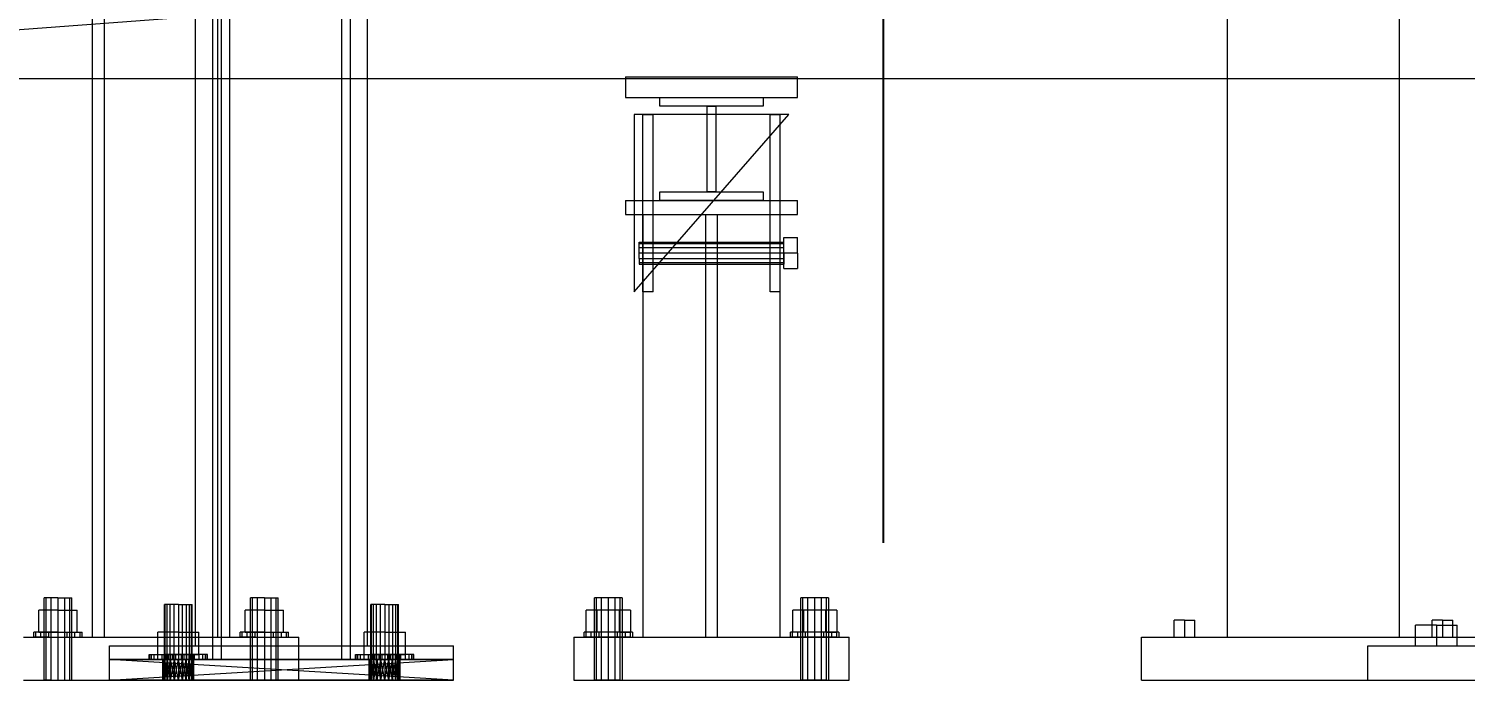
# Model space of a CAD drawing. Header units: millimetres. Extents: x -2500 to 58855, y -53268 to 6837.
# Drawn here: x 903 to 1738, y -36000 to -35621 of the extents above; entities that cross this region are included whole.
import ezdxf

# ---------------------------------------------------------------- set-up
doc = ezdxf.new("R2010")
doc.units = ezdxf.units.MM
for name, color, linetype, lineweight in [('COTAS_O', 1, 'Continuous', 0), ('frontal_C01', 7, 'Continuous', 0), ('frontal_C04', 7, 'Continuous', 0), ('frontal_secador', 7, 'Continuous', 0), ('frontal_tolva', 7, 'Continuous', 0)]:
    doc.layers.add(name, color=color, linetype=linetype, lineweight=lineweight)
doc.dimstyles.new('R19_100', dxfattribs={"dimtxt": 250, "dimasz": 150, "dimexe": 150, "dimexo": 80, "dimgap": 100, "dimtad": 1, "dimtih": 1, "dimtoh": 1, "dimdsep": 46, "dimcen": 0.09, "dimadec": 0, "dimazin": 0, "dimtfac": 1, "dimtdec": 4, "dimtofl": 0, "dimtmove": 0, "dimatfit": 3, "dimfxl": 1, "dimtolj": 1, "dimtzin": 0, "dimarcsym": 0})

# ---------------------------------------------------------------- blocks, each defined once
blk = doc.blocks.new('*D47')
at = {"layer": 'COTAS_O', "color": 0, "lineweight": -2, "transparency": 16777216}
for p, q in [((-1400, -35920), (-1400, -35150)), ((1400, -35920), (1400, -35150)), ((-1250, -35300), (1250, -35300))]:
    blk.add_line(p, q, dxfattribs=at)
at = {"layer": 'COTAS_O', "color": 0, "transparency": 16777216}
for points in [[(-1250, -35275), (-1250, -35325), (-1400, -35300)], [(1250, -35275), (1250, -35325), (1400, -35300)]]:
    blk.add_solid(points, dxfattribs=at)
at = {"layer": 'Defpoints', "color": 0, "transparency": 16777216}
for p in [(1400, -35300), (-1400, -36000), (1400, -36000)]:
    blk.add_point(p, dxfattribs=at)

msp = doc.modelspace()

# ---------------------------------------------------------------- linework, layer by layer
at = {"layer": 'frontal_C01'}
for p, q in [((940, -35975), (940, -33288.062)), ((947, -35975), (947, -33288.062)), ((1013, -35975), (1013, -33288.062)), ((1020, -35975), (1020, -33288.062)), ((913.072, -35952), (912, -35952)), ((912, -36000), (912, -35952)), ((916, -35952), (913.072, -35952)), ((913.072, -36000), (913.072, -35952)), ((920, -35952), (916, -35952)), ((916, -36000), (916, -35952)), ((920, -35952), (924, -35952)), ((920, -35952), (920, -36000)), ((924, -35952), (926.928, -35952)), ((924, -36000), (924, -35952)), ((926.928, -35952), (928, -35952)), ((926.928, -36000), (926.928, -35952)), ((928, -36000), (928, -35952)), ((1033.072, -35952), (1032, -35952)), ((1032, -36000), (1032, -35952)), ((1036, -35952), (1033.072, -35952)), ((1033.072, -36000), (1033.072, -35952)), ((1040, -35952), (1036, -35952)), ((1036, -36000), (1036, -35952)), ((1040, -35952), (1044, -35952)), ((1040, -35952), (1040, -36000)), ((1044, -35952), (1046.928, -35952)), ((1044, -36000), (1044, -35952)), ((1046.928, -35952), (1048, -35952)), ((1046.928, -36000), (1046.928, -35952)), ((1048, -36000), (1048, -35952)), ((920, -35959.2), (908.915, -35959.2)), ((908.915, -35972), (908.915, -35959.2)), ((920, -35959.2), (931.085, -35959.2)), ((920, -35959.2), (920, -35972)), ((931.085, -35972), (931.085, -35959.2)), ((1040, -35959.2), (1028.915, -35959.2)), ((1028.915, -35972), (1028.915, -35959.2)), ((1040, -35959.2), (1051.085, -35959.2)), ((1040, -35959.2), (1040, -35972)), ((1051.085, -35972), (1051.085, -35959.2)), ((907.066, -35972), (906, -35972)), ((906, -35975), (906, -35972)), ((910.101, -35972), (907.066, -35972)), ((907.066, -35975), (907.066, -35972)), ((908.915, -35972), (920, -35972)), ((914.642, -35972), (910.101, -35972)), ((910.101, -35975), (910.101, -35972)), ((920, -35972), (914.642, -35972)), ((914.642, -35975), (914.642, -35972)), ((920, -35972), (925.358, -35972)), ((920, -35972), (920, -35975)), ((920, -35972), (931.085, -35972)), ((925.358, -35972), (929.899, -35972)), ((925.358, -35975), (925.358, -35972)), ((929.899, -35972), (932.934, -35972)), ((929.899, -35975), (929.899, -35972)), ((932.934, -35972), (934, -35972)), ((932.934, -35975), (932.934, -35972)), ((934, -35975), (934, -35972)), ((1027.066, -35972), (1026, -35972)), ((1026, -35975), (1026, -35972)), ((1030.101, -35972), (1027.066, -35972)), ((1027.066, -35975), (1027.066, -35972)), ((1028.915, -35972), (1040, -35972)), ((1034.642, -35972), (1030.101, -35972)), ((1030.101, -35975), (1030.101, -35972)), ((1040, -35972), (1034.642, -35972)), ((1034.642, -35975), (1034.642, -35972)), ((1040, -35972), (1045.358, -35972)), ((1040, -35972), (1040, -35975)), ((1040, -35972), (1051.085, -35972)), ((1045.358, -35972), (1049.899, -35972)), ((1045.358, -35975), (1045.358, -35972)), ((1049.899, -35972), (1052.934, -35972)), ((1049.899, -35975), (1049.899, -35972)), ((1052.934, -35972), (1054, -35972)), ((1052.934, -35975), (1052.934, -35972)), ((1054, -35975), (1054, -35972)), ((900, -35975), (1060, -35975)), ((907.066, -35975), (906, -35975)), ((910.101, -35975), (907.066, -35975)), ((914.642, -35975), (910.101, -35975)), ((914.642, -35975), (920, -35975)), ((920, -35975), (925.358, -35975)), ((925.358, -35975), (929.899, -35975)), ((929.899, -35975), (932.934, -35975)), ((932.934, -35975), (934, -35975)), ((940, -35975), (947, -35975)), ((947, -35975), (1013, -35975)), ((1013, -35975), (1020, -35975)), ((1027.066, -35975), (1026, -35975)), ((1030.101, -35975), (1027.066, -35975)), ((1034.642, -35975), (1030.101, -35975)), ((1034.642, -35975), (1040, -35975)), ((1040, -35975), (1045.358, -35975)), ((1045.358, -35975), (1049.899, -35975)), ((1049.899, -35975), (1052.934, -35975)), ((1052.934, -35975), (1054, -35975)), ((1060, -36000), (1060, -35975)), ((900, -36000), (1060, -36000)), ((913.072, -36000), (912, -36000)), ((916, -36000), (913.072, -36000)), ((916, -36000), (920, -36000)), ((920, -36000), (924, -36000)), ((924, -36000), (926.928, -36000)), ((926.928, -36000), (928, -36000)), ((1033.072, -36000), (1032, -36000)), ((1036, -36000), (1033.072, -36000)), ((1036, -36000), (1040, -36000)), ((1040, -36000), (1044, -36000)), ((1044, -36000), (1046.928, -36000)), ((1046.928, -36000), (1048, -36000))]:
    msp.add_line(p, q, dxfattribs=at)
at = {"layer": 'frontal_C04'}
for p, q in [((651.122, -35639.958), (1851.122, -35549.958)), ((650, -35650), (1850, -35650)), ((1250, -35649), (1350, -35649)), ((1250, -35649), (1250, -35661)), ((1350, -35661), (1350, -35649)), ((1250, -35661), (1350, -35661)), ((1270, -35666), (1270, -35661)), ((1270, -35661), (1330, -35661)), ((1330, -35661), (1330, -35666)), ((1255, -35774), (1345, -35671)), ((1345, -35671), (1255, -35671)), ((1255, -35671), (1255, -35774)), ((1260, -35774), (1260, -35671)), ((1260, -35671), (1266, -35671)), ((1266, -35774), (1266, -35671)), ((1330, -35666), (1270, -35666)), ((1297.5, -35716), (1297.5, -35666)), ((1297.5, -35666), (1302.5, -35666)), ((1302.5, -35666), (1302.5, -35716)), ((1334, -35774), (1334, -35671)), ((1334, -35671), (1340, -35671)), ((1340, -35774), (1340, -35671)), ((1250, -35721), (1350, -35721)), ((1250, -35721), (1250, -35729)), ((1270, -35721), (1270, -35716)), ((1270, -35716), (1330, -35716)), ((1330, -35721), (1270, -35721)), ((1302.5, -35716), (1297.5, -35716)), ((1330, -35716), (1330, -35721)), ((1350, -35729), (1350, -35721)), ((1250, -35729), (1350, -35729)), ((1260, -35729), (1340, -35729)), ((1260, -35729), (1260, -35975)), ((1296.5, -35729), (1303.5, -35729)), ((1296.5, -35729), (1296.5, -35975)), ((1303.5, -35975), (1303.5, -35729)), ((1340, -35975), (1340, -35729)), ((1258, -35745.957), (1258, -35745.1)), ((1258, -35745.1), (1342, -35745.1)), ((1258, -35748.3), (1258, -35745.957)), ((1258, -35745.957), (1342, -35745.957)), ((1258, -35751.5), (1258, -35748.3)), ((1258, -35748.3), (1342, -35748.3)), ((1342, -35751.5), (1342, -35742.493)), ((1342, -35742.493), (1350, -35742.493)), ((1342, -35745.957), (1342, -35745.1)), ((1342, -35748.3), (1342, -35745.957)), ((1342, -35751.5), (1342, -35748.3)), ((1350, -35751.5), (1350, -35742.493)), ((1258, -35754.7), (1258, -35751.5)), ((1342, -35751.5), (1258, -35751.5)), ((1258, -35754.7), (1258, -35757.043)), ((1258, -35754.7), (1342, -35754.7)), ((1342, -35751.5), (1342, -35754.7)), ((1342, -35760.507), (1342, -35751.5)), ((1350, -35751.5), (1342, -35751.5)), ((1342, -35754.7), (1342, -35757.043)), ((1350, -35751.5), (1350, -35760.507)), ((1258, -35757.043), (1258, -35757.9)), ((1258, -35757.043), (1342, -35757.043)), ((1258, -35757.9), (1342, -35757.9)), ((1342, -35757.043), (1342, -35757.9)), ((1342, -35760.507), (1350, -35760.507)), ((1266, -35774), (1260, -35774)), ((1340, -35774), (1334, -35774)), ((1233.072, -35952), (1232, -35952)), ((1232, -36000), (1232, -35952)), ((1236, -35952), (1233.072, -35952)), ((1233.072, -36000), (1233.072, -35952)), ((1240, -35952), (1236, -35952)), ((1236, -36000), (1236, -35952)), ((1244, -35952), (1240, -35952)), ((1240, -36000), (1240, -35952)), ((1246.928, -35952), (1244, -35952)), ((1244, -36000), (1244, -35952)), ((1248, -35952), (1246.928, -35952)), ((1246.928, -36000), (1246.928, -35952)), ((1248, -35952), (1248, -36000)), ((1353.072, -35952), (1352, -35952)), ((1352, -36000), (1352, -35952)), ((1356, -35952), (1353.072, -35952)), ((1353.072, -36000), (1353.072, -35952)), ((1360, -35952), (1356, -35952)), ((1356, -36000), (1356, -35952)), ((1364, -35952), (1360, -35952)), ((1360, -36000), (1360, -35952)), ((1366.928, -35952), (1364, -35952)), ((1364, -36000), (1364, -35952)), ((1368, -35952), (1366.928, -35952)), ((1366.928, -36000), (1366.928, -35952)), ((1368, -35952), (1368, -36000)), ((1233.6, -35959.2), (1227.2, -35959.2)), ((1227.2, -35972), (1227.2, -35959.2)), ((1246.4, -35959.2), (1233.6, -35959.2)), ((1233.6, -35972), (1233.6, -35959.2)), ((1252.8, -35959.2), (1246.4, -35959.2)), ((1246.4, -35972), (1246.4, -35959.2)), ((1252.8, -35959.2), (1252.8, -35972)), ((1353.6, -35959.2), (1347.2, -35959.2)), ((1347.2, -35972), (1347.2, -35959.2)), ((1366.4, -35959.2), (1353.6, -35959.2)), ((1353.6, -35972), (1353.6, -35959.2)), ((1372.8, -35959.2), (1366.4, -35959.2)), ((1366.4, -35972), (1366.4, -35959.2)), ((1372.8, -35959.2), (1372.8, -35972)), ((1227.066, -35972), (1226, -35972)), ((1226, -35975), (1226, -35972)), ((1230.101, -35972), (1227.066, -35972)), ((1227.066, -35975), (1227.066, -35972)), ((1233.6, -35972), (1227.2, -35972)), ((1234.642, -35972), (1230.101, -35972)), ((1230.101, -35975), (1230.101, -35972)), ((1246.4, -35972), (1233.6, -35972)), ((1240, -35972), (1234.642, -35972)), ((1234.642, -35975), (1234.642, -35972)), ((1245.358, -35972), (1240, -35972)), ((1240, -35975), (1240, -35972)), ((1249.899, -35972), (1245.358, -35972)), ((1245.358, -35975), (1245.358, -35972)), ((1246.4, -35972), (1252.8, -35972)), ((1252.934, -35972), (1249.899, -35972)), ((1249.899, -35975), (1249.899, -35972)), ((1254, -35972), (1252.934, -35972)), ((1252.934, -35975), (1252.934, -35972)), ((1254, -35972), (1254, -35975)), ((1347.066, -35972), (1346, -35972)), ((1346, -35975), (1346, -35972)), ((1350.101, -35972), (1347.066, -35972)), ((1347.066, -35975), (1347.066, -35972)), ((1353.6, -35972), (1347.2, -35972)), ((1354.642, -35972), (1350.101, -35972)), ((1350.101, -35975), (1350.101, -35972)), ((1366.4, -35972), (1353.6, -35972)), ((1360, -35972), (1354.642, -35972)), ((1354.642, -35975), (1354.642, -35972)), ((1365.358, -35972), (1360, -35972)), ((1360, -35975), (1360, -35972)), ((1369.899, -35972), (1365.358, -35972)), ((1365.358, -35975), (1365.358, -35972)), ((1366.4, -35972), (1372.8, -35972)), ((1372.934, -35972), (1369.899, -35972)), ((1369.899, -35975), (1369.899, -35972)), ((1374, -35972), (1372.934, -35972)), ((1372.934, -35975), (1372.934, -35972)), ((1374, -35972), (1374, -35975)), ((1220, -35975), (1380, -35975)), ((1220, -35975), (1220, -36000)), ((1227.066, -35975), (1226, -35975)), ((1230.101, -35975), (1227.066, -35975)), ((1234.642, -35975), (1230.101, -35975)), ((1240, -35975), (1234.642, -35975)), ((1245.358, -35975), (1240, -35975)), ((1249.899, -35975), (1245.358, -35975)), ((1252.934, -35975), (1249.899, -35975)), ((1252.934, -35975), (1254, -35975)), ((1260, -35975), (1340, -35975)), ((1296.5, -35975), (1303.5, -35975)), ((1347.066, -35975), (1346, -35975)), ((1350.101, -35975), (1347.066, -35975)), ((1354.642, -35975), (1350.101, -35975)), ((1360, -35975), (1354.642, -35975)), ((1365.358, -35975), (1360, -35975)), ((1369.899, -35975), (1365.358, -35975)), ((1372.934, -35975), (1369.899, -35975)), ((1372.934, -35975), (1374, -35975)), ((1380, -36000), (1380, -35975)), ((1220, -36000), (1380, -36000)), ((1233.072, -36000), (1232, -36000)), ((1236, -36000), (1233.072, -36000)), ((1240, -36000), (1236, -36000)), ((1244, -36000), (1240, -36000)), ((1246.928, -36000), (1244, -36000)), ((1246.928, -36000), (1248, -36000)), ((1353.072, -36000), (1352, -36000)), ((1356, -36000), (1353.072, -36000)), ((1360, -36000), (1356, -36000)), ((1364, -36000), (1360, -36000)), ((1366.928, -36000), (1364, -36000)), ((1366.928, -36000), (1368, -36000))]:
    msp.add_line(p, q, dxfattribs=at)
at = {"layer": 'frontal_secador'}
for p, q in [((1600, -35975), (1600, -33010)), ((1700, -35975), (1700, -33010)), ((1010, -35988), (1010, -35144.711)), ((1015, -35988), (1015, -35144.711)), ((1085, -35988), (1085, -35144.711)), ((1090, -35988), (1090, -35144.711)), ((1000, -35980), (1000, -35390)), ((1100, -35980), (1100, -35390)), ((982.392, -35956), (982, -35956)), ((982, -36000), (982, -35956)), ((983.528, -35956), (982.392, -35956)), ((982.392, -36000), (982.392, -35956)), ((985.298, -35956), (983.528, -35956)), ((983.528, -36000), (983.528, -35956)), ((987.528, -35956), (985.298, -35956)), ((985.298, -36000), (985.298, -35956)), ((990, -35956), (987.528, -35956)), ((987.528, -36000), (987.528, -35956)), ((990, -35956), (992.472, -35956)), ((990, -35956), (990, -36000)), ((992.472, -35956), (994.702, -35956)), ((992.472, -36000), (992.472, -35956)), ((994.702, -35956), (996.472, -35956)), ((994.702, -36000), (994.702, -35956)), ((996.472, -35956), (997.608, -35956)), ((996.472, -36000), (996.472, -35956)), ((997.608, -35956), (998, -35956)), ((997.608, -36000), (997.608, -35956)), ((998, -36000), (998, -35956)), ((1102.392, -35956), (1102, -35956)), ((1102, -36000), (1102, -35956)), ((1103.528, -35956), (1102.392, -35956)), ((1102.392, -36000), (1102.392, -35956)), ((1105.298, -35956), (1103.528, -35956)), ((1103.528, -36000), (1103.528, -35956)), ((1107.528, -35956), (1105.298, -35956)), ((1105.298, -36000), (1105.298, -35956)), ((1110, -35956), (1107.528, -35956)), ((1107.528, -36000), (1107.528, -35956)), ((1110, -35956), (1112.472, -35956)), ((1110, -35956), (1110, -36000)), ((1112.472, -35956), (1114.702, -35956)), ((1112.472, -36000), (1112.472, -35956)), ((1114.702, -35956), (1116.472, -35956)), ((1114.702, -36000), (1114.702, -35956)), ((1116.472, -35956), (1117.608, -35956)), ((1116.472, -36000), (1116.472, -35956)), ((1117.608, -35956), (1118, -35956)), ((1117.608, -36000), (1117.608, -35956)), ((1118, -36000), (1118, -35956)), ((1575, -35965), (1568.938, -35965)), ((1568.938, -35975), (1568.938, -35965)), ((1575, -35965), (1581.062, -35965)), ((1575, -35965), (1575, -35975)), ((1581.062, -35975), (1581.062, -35965)), ((1725, -35965), (1718.938, -35965)), ((1718.938, -35975), (1718.938, -35965)), ((1725, -35965), (1731.062, -35965)), ((1725, -35965), (1725, -35975)), ((1731.062, -35975), (1731.062, -35965)), ((990, -35972), (978.006, -35972)), ((978.006, -35985), (978.006, -35972)), ((990, -35972), (1001.994, -35972)), ((990, -35972), (990, -35985)), ((1001.994, -35985), (1001.994, -35972)), ((1110, -35972), (1098.006, -35972)), ((1098.006, -35985), (1098.006, -35972)), ((1110, -35972), (1121.994, -35972)), ((1110, -35972), (1110, -35985)), ((1121.994, -35985), (1121.994, -35972)), ((950, -35980), (1150, -35980)), ((950, -36000), (950, -35980)), ((1000, -35980), (1100, -35980)), ((1150, -36000), (1150, -35980)), ((1550, -35975), (1750, -35975)), ((1550, -36000), (1550, -35975)), ((1568.938, -35975), (1575, -35975)), ((1575, -35975), (1581.062, -35975)), ((1600, -35975), (1700, -35975)), ((1718.938, -35975), (1725, -35975)), ((1725, -35975), (1731.062, -35975)), ((1110, -35988), (950, -35988)), ((950, -35988), (1107.671, -35988)), ((950, -35988), (990, -35988)), ((992.329, -35988), (950, -35988)), ((950, -35988), (987.671, -35988)), ((1150, -35988), (950, -35988)), ((950, -35988), (1105.5, -35988)), ((994.5, -35988), (950, -35988)), ((950, -35988), (985.5, -35988)), ((950, -35988), (1103.636, -35988)), ((950, -35988), (983.636, -35988)), ((950, -35988), (1102.206, -35988)), ((950, -35988), (982.206, -35988)), ((950, -35988), (1101.307, -35988)), ((950, -35988), (981.307, -35988)), ((950, -35988), (1101, -35988)), ((950, -35988), (981, -35988)), ((1112.329, -35988), (950, -35988)), ((950, -36000), (950, -35988)), ((1150, -36000), (950, -35988)), ((950, -36000), (1150, -35988)), ((973, -35988), (973, -35985)), ((973, -35985), (973.327, -35985)), ((973, -35985), (981.5, -35985)), ((973.327, -35988), (973, -35988)), ((981.5, -35988), (973, -35988)), ((973.327, -35988), (973.327, -35985)), ((973.327, -35985), (974.294, -35985)), ((973.327, -35985), (981.663, -35985)), ((974.294, -35988), (973.327, -35988)), ((981.663, -35988), (973.327, -35988)), ((974.294, -35988), (974.294, -35985)), ((974.294, -35985), (975.865, -35985)), ((974.294, -35985), (982.147, -35985)), ((975.865, -35988), (974.294, -35988)), ((982.147, -35988), (974.294, -35988)), ((975.865, -35988), (975.865, -35985)), ((975.865, -35985), (977.979, -35985)), ((975.865, -35985), (982.933, -35985)), ((977.979, -35988), (975.865, -35988)), ((982.933, -35988), (975.865, -35988)), ((977.979, -35988), (977.979, -35985)), ((977.979, -35985), (980.555, -35985)), ((977.979, -35985), (983.99, -35985)), ((980.555, -35988), (977.979, -35988)), ((983.99, -35988), (977.979, -35988)), ((978.006, -35985), (990, -35985)), ((980.555, -35988), (980.555, -35985)), ((980.555, -35985), (983.494, -35985)), ((980.555, -35985), (985.278, -35985)), ((983.494, -35988), (980.555, -35988)), ((985.278, -35988), (980.555, -35988)), ((981, -35988), (981.307, -35988)), ((990, -35988), (981, -35988)), ((987.671, -35988), (981, -35988)), ((985.5, -35988), (981, -35988)), ((983.636, -35988), (981, -35988)), ((982.206, -35988), (981, -35988)), ((981, -36000), (981.307, -35988)), ((981, -36000), (981, -35988)), ((981.307, -36000), (981, -35988)), ((981.307, -35988), (982.206, -35988)), ((990, -35988), (981.307, -35988)), ((981.307, -36000), (982.206, -35988)), ((981.307, -36000), (981.307, -35988)), ((982.206, -36000), (981.307, -35988)), ((981.663, -35985), (981.5, -35985)), ((981.5, -35985), (981.5, -35988)), ((981.5, -35988), (981.663, -35988)), ((982.147, -35985), (981.663, -35985)), ((981.663, -35985), (981.663, -35988)), ((981.663, -35988), (982.147, -35988)), ((982.933, -35985), (982.147, -35985)), ((982.147, -35985), (982.147, -35988)), ((982.147, -35988), (982.933, -35988)), ((982.206, -35988), (983.636, -35988)), ((990, -35988), (982.206, -35988)), ((982.206, -36000), (983.636, -35988)), ((982.206, -36000), (982.206, -35988)), ((983.636, -36000), (982.206, -35988)), ((983.99, -35985), (982.933, -35985)), ((982.933, -35985), (982.933, -35988)), ((982.933, -35988), (983.99, -35988)), ((983.494, -35988), (983.494, -35985)), ((983.494, -35985), (986.683, -35985)), ((983.494, -35985), (986.747, -35985)), ((986.683, -35988), (983.494, -35988)), ((986.747, -35988), (983.494, -35988)), ((983.636, -35988), (985.5, -35988)), ((990, -35988), (983.636, -35988)), ((983.636, -36000), (985.5, -35988)), ((983.636, -36000), (983.636, -35988)), ((985.5, -36000), (983.636, -35988)), ((985.278, -35985), (983.99, -35985)), ((983.99, -35985), (983.99, -35988)), ((983.99, -35988), (985.278, -35988)), ((986.747, -35985), (985.278, -35985)), ((985.278, -35985), (985.278, -35988)), ((985.278, -35988), (986.747, -35988)), ((985.5, -35988), (987.671, -35988)), ((990, -35988), (985.5, -35988)), ((985.5, -36000), (987.671, -35988)), ((985.5, -36000), (985.5, -35988)), ((987.671, -36000), (985.5, -35988)), ((986.683, -35988), (986.683, -35985)), ((986.683, -35985), (990, -35985)), ((986.683, -35985), (988.342, -35985)), ((990, -35988), (986.683, -35988)), ((988.342, -35988), (986.683, -35988)), ((988.342, -35985), (986.747, -35985)), ((986.747, -35985), (986.747, -35988)), ((986.747, -35988), (988.342, -35988)), ((987.671, -35988), (990, -35988)), ((987.671, -36000), (990, -35988)), ((987.671, -36000), (987.671, -35988)), ((990, -36000), (987.671, -35988)), ((990, -35985), (988.342, -35985)), ((988.342, -35985), (988.342, -35988)), ((988.342, -35988), (990, -35988)), ((993.317, -35985), (990, -35985)), ((990, -35985), (990, -35988)), ((990, -35985), (991.658, -35985)), ((990, -35985), (1001.994, -35985)), ((990, -35988), (992.329, -35988)), ((990, -35988), (994.5, -35988)), ((990, -35988), (996.364, -35988)), ((990, -35988), (997.794, -35988)), ((990, -35988), (998.693, -35988)), ((990, -35988), (999, -35988)), ((990, -35988), (990, -36000)), ((992.329, -36000), (990, -35988)), ((990, -36000), (992.329, -35988)), ((990, -35988), (993.317, -35988)), ((991.658, -35988), (990, -35988)), ((991.658, -35985), (991.658, -35988)), ((993.317, -35985), (991.658, -35985)), ((991.658, -35985), (993.253, -35985)), ((991.658, -35988), (993.317, -35988)), ((993.253, -35988), (991.658, -35988)), ((992.329, -35988), (994.5, -35988)), ((992.329, -35988), (999, -35988)), ((992.329, -36000), (992.329, -35988)), ((994.5, -36000), (992.329, -35988)), ((992.329, -36000), (994.5, -35988)), ((993.253, -35985), (993.253, -35988)), ((996.506, -35985), (993.253, -35985)), ((993.253, -35985), (994.722, -35985)), ((993.253, -35988), (996.506, -35988)), ((994.722, -35988), (993.253, -35988)), ((993.317, -35988), (993.317, -35985)), ((996.506, -35985), (993.317, -35985)), ((993.317, -35988), (996.506, -35988)), ((996.364, -35988), (994.5, -35988)), ((994.5, -35988), (999, -35988)), ((994.5, -35988), (1103.636, -35988)), ((1110, -35988), (994.5, -35988)), ((994.5, -36000), (994.5, -35988)), ((996.364, -36000), (994.5, -35988)), ((994.5, -36000), (996.364, -35988)), ((994.722, -35985), (994.722, -35988)), ((999.445, -35985), (994.722, -35985)), ((994.722, -35985), (996.01, -35985)), ((994.722, -35988), (999.445, -35988)), ((996.01, -35988), (994.722, -35988)), ((996.01, -35985), (996.01, -35988)), ((1002.021, -35985), (996.01, -35985)), ((996.01, -35985), (997.067, -35985)), ((996.01, -35988), (1002.021, -35988)), ((997.067, -35988), (996.01, -35988)), ((997.794, -35988), (996.364, -35988)), ((996.364, -35988), (999, -35988)), ((996.364, -35988), (1103.636, -35988)), ((996.364, -35988), (1101, -35988)), ((996.364, -35988), (1101.307, -35988)), ((996.364, -35988), (1102.206, -35988)), ((1110, -35988), (996.364, -35988)), ((996.364, -36000), (996.364, -35988)), ((997.794, -36000), (996.364, -35988)), ((996.364, -36000), (997.794, -35988)), ((996.506, -35988), (996.506, -35985)), ((999.445, -35985), (996.506, -35985)), ((996.506, -35988), (999.445, -35988)), ((997.067, -35985), (997.067, -35988)), ((1004.135, -35985), (997.067, -35985)), ((997.067, -35985), (997.853, -35985)), ((997.067, -35988), (1004.135, -35988)), ((997.853, -35988), (997.067, -35988)), ((998.693, -35988), (997.794, -35988)), ((997.794, -35988), (999, -35988)), ((997.794, -35988), (1103.636, -35988)), ((1110, -35988), (997.794, -35988)), ((997.794, -36000), (997.794, -35988)), ((998.693, -36000), (997.794, -35988)), ((997.794, -36000), (998.693, -35988)), ((997.853, -35985), (997.853, -35988)), ((1005.706, -35985), (997.853, -35985)), ((997.853, -35985), (998.337, -35985)), ((997.853, -35988), (1005.706, -35988)), ((998.337, -35988), (997.853, -35988)), ((998.337, -35985), (998.337, -35988)), ((1006.673, -35985), (998.337, -35985)), ((998.337, -35985), (998.5, -35985)), ((998.337, -35988), (1006.673, -35988)), ((998.5, -35988), (998.337, -35988)), ((998.5, -35985), (998.5, -35988)), ((1007, -35985), (998.5, -35985)), ((998.5, -35988), (1007, -35988)), ((999, -35988), (998.693, -35988)), ((998.693, -35988), (1103.636, -35988)), ((998.693, -35988), (1110, -35988)), ((998.693, -36000), (998.693, -35988)), ((999, -36000), (998.693, -35988)), ((998.693, -36000), (999, -35988)), ((999, -35988), (1103.636, -35988)), ((999, -35988), (1105.5, -35988)), ((999, -35988), (1107.671, -35988)), ((999, -35988), (1110, -35988)), ((999, -36000), (999, -35988)), ((999.445, -35988), (999.445, -35985)), ((1002.021, -35985), (999.445, -35985)), ((999.445, -35988), (1002.021, -35988)), ((1002.021, -35988), (1002.021, -35985)), ((1004.135, -35985), (1002.021, -35985)), ((1002.021, -35988), (1004.135, -35988)), ((1004.135, -35988), (1004.135, -35985)), ((1005.706, -35985), (1004.135, -35985)), ((1004.135, -35988), (1005.706, -35988)), ((1005.706, -35988), (1005.706, -35985)), ((1006.673, -35985), (1005.706, -35985)), ((1005.706, -35988), (1006.673, -35988)), ((1006.673, -35988), (1006.673, -35985)), ((1007, -35985), (1006.673, -35985)), ((1006.673, -35988), (1007, -35988)), ((1007, -35988), (1007, -35985)), ((1010, -35988), (1015, -35988)), ((1015, -35988), (1085, -35988)), ((1085, -35988), (1090, -35988)), ((1093, -35988), (1093, -35985)), ((1093, -35985), (1093.327, -35985)), ((1093, -35985), (1101.5, -35985)), ((1093.327, -35988), (1093, -35988)), ((1101.5, -35988), (1093, -35988)), ((1093.327, -35988), (1093.327, -35985)), ((1093.327, -35985), (1094.294, -35985)), ((1093.327, -35985), (1101.663, -35985)), ((1094.294, -35988), (1093.327, -35988)), ((1101.663, -35988), (1093.327, -35988)), ((1094.294, -35988), (1094.294, -35985)), ((1094.294, -35985), (1095.865, -35985)), ((1094.294, -35985), (1102.147, -35985)), ((1095.865, -35988), (1094.294, -35988)), ((1102.147, -35988), (1094.294, -35988)), ((1095.865, -35988), (1095.865, -35985)), ((1095.865, -35985), (1097.979, -35985)), ((1095.865, -35985), (1102.933, -35985)), ((1097.979, -35988), (1095.865, -35988)), ((1102.933, -35988), (1095.865, -35988)), ((1097.979, -35988), (1097.979, -35985)), ((1097.979, -35985), (1100.555, -35985)), ((1097.979, -35985), (1103.99, -35985)), ((1100.555, -35988), (1097.979, -35988)), ((1103.99, -35988), (1097.979, -35988)), ((1098.006, -35985), (1110, -35985)), ((1100.555, -35988), (1100.555, -35985)), ((1100.555, -35985), (1103.494, -35985)), ((1100.555, -35985), (1105.278, -35985)), ((1103.494, -35988), (1100.555, -35988)), ((1105.278, -35988), (1100.555, -35988)), ((1101, -35988), (1101.307, -35988)), ((1110, -35988), (1101, -35988)), ((1107.671, -35988), (1101, -35988)), ((1105.5, -35988), (1101, -35988)), ((1103.636, -35988), (1101, -35988)), ((1101, -36000), (1101.307, -35988)), ((1101, -36000), (1101, -35988)), ((1101.307, -36000), (1101, -35988)), ((1101.307, -35988), (1102.206, -35988)), ((1110, -35988), (1101.307, -35988)), ((1101.307, -36000), (1102.206, -35988)), ((1101.307, -36000), (1101.307, -35988)), ((1102.206, -36000), (1101.307, -35988)), ((1101.663, -35985), (1101.5, -35985)), ((1101.5, -35985), (1101.5, -35988)), ((1101.5, -35988), (1101.663, -35988)), ((1102.147, -35985), (1101.663, -35985)), ((1101.663, -35985), (1101.663, -35988)), ((1101.663, -35988), (1102.147, -35988)), ((1102.933, -35985), (1102.147, -35985)), ((1102.147, -35985), (1102.147, -35988)), ((1102.147, -35988), (1102.933, -35988)), ((1102.206, -35988), (1103.636, -35988)), ((1110, -35988), (1102.206, -35988)), ((1102.206, -36000), (1103.636, -35988)), ((1102.206, -36000), (1102.206, -35988)), ((1103.636, -36000), (1102.206, -35988)), ((1103.99, -35985), (1102.933, -35985)), ((1102.933, -35985), (1102.933, -35988)), ((1102.933, -35988), (1103.99, -35988)), ((1103.494, -35988), (1103.494, -35985)), ((1103.494, -35985), (1106.683, -35985)), ((1103.494, -35985), (1106.747, -35985)), ((1106.683, -35988), (1103.494, -35988)), ((1106.747, -35988), (1103.494, -35988)), ((1103.636, -35988), (1105.5, -35988)), ((1110, -35988), (1103.636, -35988)), ((1103.636, -36000), (1105.5, -35988)), ((1103.636, -36000), (1103.636, -35988)), ((1105.5, -36000), (1103.636, -35988)), ((1105.278, -35985), (1103.99, -35985)), ((1103.99, -35985), (1103.99, -35988)), ((1103.99, -35988), (1105.278, -35988)), ((1106.747, -35985), (1105.278, -35985)), ((1105.278, -35985), (1105.278, -35988)), ((1105.278, -35988), (1106.747, -35988)), ((1105.5, -35988), (1107.671, -35988)), ((1110, -35988), (1105.5, -35988)), ((1105.5, -36000), (1107.671, -35988)), ((1105.5, -36000), (1105.5, -35988)), ((1107.671, -36000), (1105.5, -35988)), ((1106.683, -35988), (1106.683, -35985)), ((1106.683, -35985), (1110, -35985)), ((1106.683, -35985), (1108.342, -35985)), ((1110, -35988), (1106.683, -35988)), ((1108.342, -35988), (1106.683, -35988)), ((1108.342, -35985), (1106.747, -35985)), ((1106.747, -35985), (1106.747, -35988)), ((1106.747, -35988), (1108.342, -35988)), ((1107.671, -35988), (1110, -35988)), ((1107.671, -36000), (1110, -35988)), ((1107.671, -36000), (1107.671, -35988)), ((1110, -36000), (1107.671, -35988)), ((1110, -35985), (1108.342, -35985)), ((1108.342, -35985), (1108.342, -35988)), ((1108.342, -35988), (1110, -35988)), ((1113.317, -35985), (1110, -35985)), ((1110, -35985), (1110, -35988)), ((1110, -35985), (1111.658, -35985)), ((1110, -35985), (1121.994, -35985)), ((1110, -35988), (1112.329, -35988)), ((1110, -35988), (1150, -35988)), ((1110, -35988), (1110, -36000)), ((1112.329, -36000), (1110, -35988)), ((1110, -36000), (1112.329, -35988)), ((1110, -35988), (1113.317, -35988)), ((1111.658, -35988), (1110, -35988)), ((1111.658, -35985), (1111.658, -35988)), ((1113.317, -35985), (1111.658, -35985)), ((1111.658, -35985), (1113.253, -35985)), ((1111.658, -35988), (1113.317, -35988)), ((1113.253, -35988), (1111.658, -35988)), ((1112.329, -35988), (1150, -35988)), ((1114.5, -35988), (1112.329, -35988)), ((1112.329, -35988), (1116.364, -35988)), ((1112.329, -35988), (1117.794, -35988)), ((1112.329, -35988), (1118.693, -35988)), ((1112.329, -35988), (1119, -35988)), ((1112.329, -36000), (1112.329, -35988)), ((1114.5, -36000), (1112.329, -35988)), ((1112.329, -36000), (1114.5, -35988)), ((1113.253, -35985), (1113.253, -35988)), ((1116.506, -35985), (1113.253, -35985)), ((1113.253, -35985), (1114.722, -35985)), ((1113.253, -35988), (1116.506, -35988)), ((1114.722, -35988), (1113.253, -35988)), ((1113.317, -35988), (1113.317, -35985)), ((1116.506, -35985), (1113.317, -35985)), ((1113.317, -35988), (1116.506, -35988)), ((1114.5, -35988), (1150, -35988)), ((1116.364, -35988), (1114.5, -35988)), ((1114.5, -35988), (1119, -35988)), ((1114.5, -36000), (1114.5, -35988)), ((1116.364, -36000), (1114.5, -35988)), ((1114.5, -36000), (1116.364, -35988)), ((1114.722, -35985), (1114.722, -35988)), ((1119.445, -35985), (1114.722, -35985)), ((1114.722, -35985), (1116.01, -35985)), ((1114.722, -35988), (1119.445, -35988)), ((1116.01, -35988), (1114.722, -35988)), ((1116.01, -35985), (1116.01, -35988)), ((1122.021, -35985), (1116.01, -35985)), ((1116.01, -35985), (1117.067, -35985)), ((1116.01, -35988), (1122.021, -35988)), ((1117.067, -35988), (1116.01, -35988)), ((1116.364, -35988), (1150, -35988)), ((1117.794, -35988), (1116.364, -35988)), ((1116.364, -35988), (1119, -35988)), ((1116.364, -36000), (1116.364, -35988)), ((1117.794, -36000), (1116.364, -35988)), ((1116.364, -36000), (1117.794, -35988)), ((1116.506, -35988), (1116.506, -35985)), ((1119.445, -35985), (1116.506, -35985)), ((1116.506, -35988), (1119.445, -35988)), ((1117.067, -35985), (1117.067, -35988)), ((1124.135, -35985), (1117.067, -35985)), ((1117.067, -35985), (1117.853, -35985)), ((1117.067, -35988), (1124.135, -35988)), ((1117.853, -35988), (1117.067, -35988)), ((1117.794, -35988), (1150, -35988)), ((1118.693, -35988), (1117.794, -35988)), ((1117.794, -35988), (1119, -35988)), ((1117.794, -36000), (1117.794, -35988)), ((1118.693, -36000), (1117.794, -35988)), ((1117.794, -36000), (1118.693, -35988)), ((1117.853, -35985), (1117.853, -35988)), ((1125.706, -35985), (1117.853, -35985)), ((1117.853, -35985), (1118.337, -35985)), ((1117.853, -35988), (1125.706, -35988)), ((1118.337, -35988), (1117.853, -35988)), ((1118.337, -35985), (1118.337, -35988)), ((1126.673, -35985), (1118.337, -35985)), ((1118.337, -35985), (1118.5, -35985)), ((1118.337, -35988), (1126.673, -35988)), ((1118.5, -35988), (1118.337, -35988)), ((1118.5, -35985), (1118.5, -35988)), ((1127, -35985), (1118.5, -35985)), ((1118.5, -35988), (1127, -35988)), ((1118.693, -35988), (1150, -35988)), ((1119, -35988), (1118.693, -35988)), ((1118.693, -36000), (1118.693, -35988)), ((1119, -36000), (1118.693, -35988)), ((1118.693, -36000), (1119, -35988)), ((1119, -35988), (1150, -35988)), ((1119, -36000), (1119, -35988)), ((1119.445, -35988), (1119.445, -35985)), ((1122.021, -35985), (1119.445, -35985)), ((1119.445, -35988), (1122.021, -35988)), ((1122.021, -35988), (1122.021, -35985)), ((1124.135, -35985), (1122.021, -35985)), ((1122.021, -35988), (1124.135, -35988)), ((1124.135, -35988), (1124.135, -35985)), ((1125.706, -35985), (1124.135, -35985)), ((1124.135, -35988), (1125.706, -35988)), ((1125.706, -35988), (1125.706, -35985)), ((1126.673, -35985), (1125.706, -35985)), ((1125.706, -35988), (1126.673, -35988)), ((1126.673, -35988), (1126.673, -35985)), ((1127, -35985), (1126.673, -35985)), ((1126.673, -35988), (1127, -35988)), ((1127, -35988), (1127, -35985)), ((1150, -36000), (1150, -35988)), ((950, -36000), (1150, -36000)), ((950, -36000), (1110, -36000)), ((1107.671, -36000), (950, -36000)), ((990, -36000), (950, -36000)), ((950, -36000), (992.329, -36000)), ((987.671, -36000), (950, -36000)), ((1105.5, -36000), (950, -36000)), ((950, -36000), (994.5, -36000)), ((985.5, -36000), (950, -36000)), ((1103.636, -36000), (950, -36000)), ((983.636, -36000), (950, -36000)), ((1102.206, -36000), (950, -36000)), ((982.206, -36000), (950, -36000)), ((1101.307, -36000), (950, -36000)), ((981.307, -36000), (950, -36000)), ((1101, -36000), (950, -36000)), ((981, -36000), (950, -36000)), ((950, -36000), (1112.329, -36000)), ((981.307, -36000), (981, -36000)), ((981, -36000), (990, -36000)), ((981, -36000), (987.671, -36000)), ((981, -36000), (985.5, -36000)), ((981, -36000), (983.636, -36000)), ((981, -36000), (982.206, -36000)), ((982.206, -36000), (981.307, -36000)), ((981.307, -36000), (990, -36000)), ((982.392, -36000), (982, -36000)), ((983.636, -36000), (982.206, -36000)), ((982.206, -36000), (990, -36000)), ((983.528, -36000), (982.392, -36000)), ((985.298, -36000), (983.528, -36000)), ((985.5, -36000), (983.636, -36000)), ((983.636, -36000), (990, -36000)), ((987.528, -36000), (985.298, -36000)), ((987.671, -36000), (985.5, -36000)), ((985.5, -36000), (990, -36000)), ((987.528, -36000), (990, -36000)), ((990, -36000), (987.671, -36000)), ((992.329, -36000), (990, -36000)), ((994.5, -36000), (990, -36000)), ((996.364, -36000), (990, -36000)), ((997.794, -36000), (990, -36000)), ((998.693, -36000), (990, -36000)), ((999, -36000), (990, -36000)), ((990, -36000), (992.472, -36000)), ((994.5, -36000), (992.329, -36000)), ((999, -36000), (992.329, -36000)), ((992.472, -36000), (994.702, -36000)), ((994.5, -36000), (996.364, -36000)), ((999, -36000), (994.5, -36000)), ((1103.636, -36000), (994.5, -36000)), ((994.5, -36000), (1110, -36000)), ((994.702, -36000), (996.472, -36000)), ((996.364, -36000), (997.794, -36000)), ((999, -36000), (996.364, -36000)), ((1103.636, -36000), (996.364, -36000)), ((1101, -36000), (996.364, -36000)), ((1101.307, -36000), (996.364, -36000)), ((1102.206, -36000), (996.364, -36000)), ((996.364, -36000), (1110, -36000)), ((996.472, -36000), (997.608, -36000)), ((997.608, -36000), (998, -36000)), ((997.794, -36000), (998.693, -36000)), ((999, -36000), (997.794, -36000)), ((1103.636, -36000), (997.794, -36000)), ((997.794, -36000), (1110, -36000)), ((998.693, -36000), (999, -36000)), ((1103.636, -36000), (998.693, -36000)), ((1110, -36000), (998.693, -36000)), ((1103.636, -36000), (999, -36000)), ((1105.5, -36000), (999, -36000)), ((1107.671, -36000), (999, -36000)), ((1110, -36000), (999, -36000)), ((1101.307, -36000), (1101, -36000)), ((1101, -36000), (1110, -36000)), ((1101, -36000), (1107.671, -36000)), ((1101, -36000), (1105.5, -36000)), ((1101, -36000), (1103.636, -36000)), ((1102.206, -36000), (1101.307, -36000)), ((1101.307, -36000), (1110, -36000)), ((1102.392, -36000), (1102, -36000)), ((1103.636, -36000), (1102.206, -36000)), ((1102.206, -36000), (1110, -36000)), ((1103.528, -36000), (1102.392, -36000)), ((1105.298, -36000), (1103.528, -36000)), ((1105.5, -36000), (1103.636, -36000)), ((1103.636, -36000), (1110, -36000)), ((1107.528, -36000), (1105.298, -36000)), ((1107.671, -36000), (1105.5, -36000)), ((1105.5, -36000), (1110, -36000)), ((1107.528, -36000), (1110, -36000)), ((1110, -36000), (1107.671, -36000)), ((1112.329, -36000), (1110, -36000)), ((1150, -36000), (1110, -36000)), ((1110, -36000), (1112.472, -36000)), ((1150, -36000), (1112.329, -36000)), ((1112.329, -36000), (1114.5, -36000)), ((1116.364, -36000), (1112.329, -36000)), ((1117.794, -36000), (1112.329, -36000)), ((1118.693, -36000), (1112.329, -36000)), ((1119, -36000), (1112.329, -36000)), ((1112.472, -36000), (1114.702, -36000)), ((1150, -36000), (1114.5, -36000)), ((1114.5, -36000), (1116.364, -36000)), ((1119, -36000), (1114.5, -36000)), ((1114.702, -36000), (1116.472, -36000)), ((1150, -36000), (1116.364, -36000)), ((1116.364, -36000), (1117.794, -36000)), ((1119, -36000), (1116.364, -36000)), ((1116.472, -36000), (1117.608, -36000)), ((1117.608, -36000), (1118, -36000)), ((1150, -36000), (1117.794, -36000)), ((1117.794, -36000), (1118.693, -36000)), ((1119, -36000), (1117.794, -36000)), ((1150, -36000), (1118.693, -36000)), ((1118.693, -36000), (1119, -36000)), ((1150, -36000), (1119, -36000)), ((1550, -36000), (1750, -36000))]:
    msp.add_line(p, q, dxfattribs=at)
at = {"layer": 'frontal_tolva'}
for p, q in [((1721.5, -35968), (1709.376, -35968)), ((1709.376, -35980), (1709.376, -35968)), ((1721.5, -35968), (1733.624, -35968)), ((1721.5, -35968), (1721.5, -35980)), ((1733.624, -35980), (1733.624, -35968)), ((1681.5, -35980), (1961.5, -35980)), ((1681.5, -36000), (1681.5, -35980)), ((1709.376, -35980), (1721.5, -35980)), ((1721.5, -35980), (1733.624, -35980)), ((1681.5, -36000), (1961.5, -36000))]:
    msp.add_line(p, q, dxfattribs=at)

# ---------------------------------------------------------------- dimensions: what is measured, and where the dimension line sits
at = {"layer": 'COTAS_O'}
dim = msp.add_aligned_dim(p1=(-1400, -36000), p2=(1400, -36000), distance=700, text='<> O', dimstyle='R19_100', dxfattribs=at)
dim.commit()
dim.dimension.update_dxf_attribs({"geometry": '*D47', "text_midpoint": (0, -35300)})

doc.saveas('drawing.dxf')
